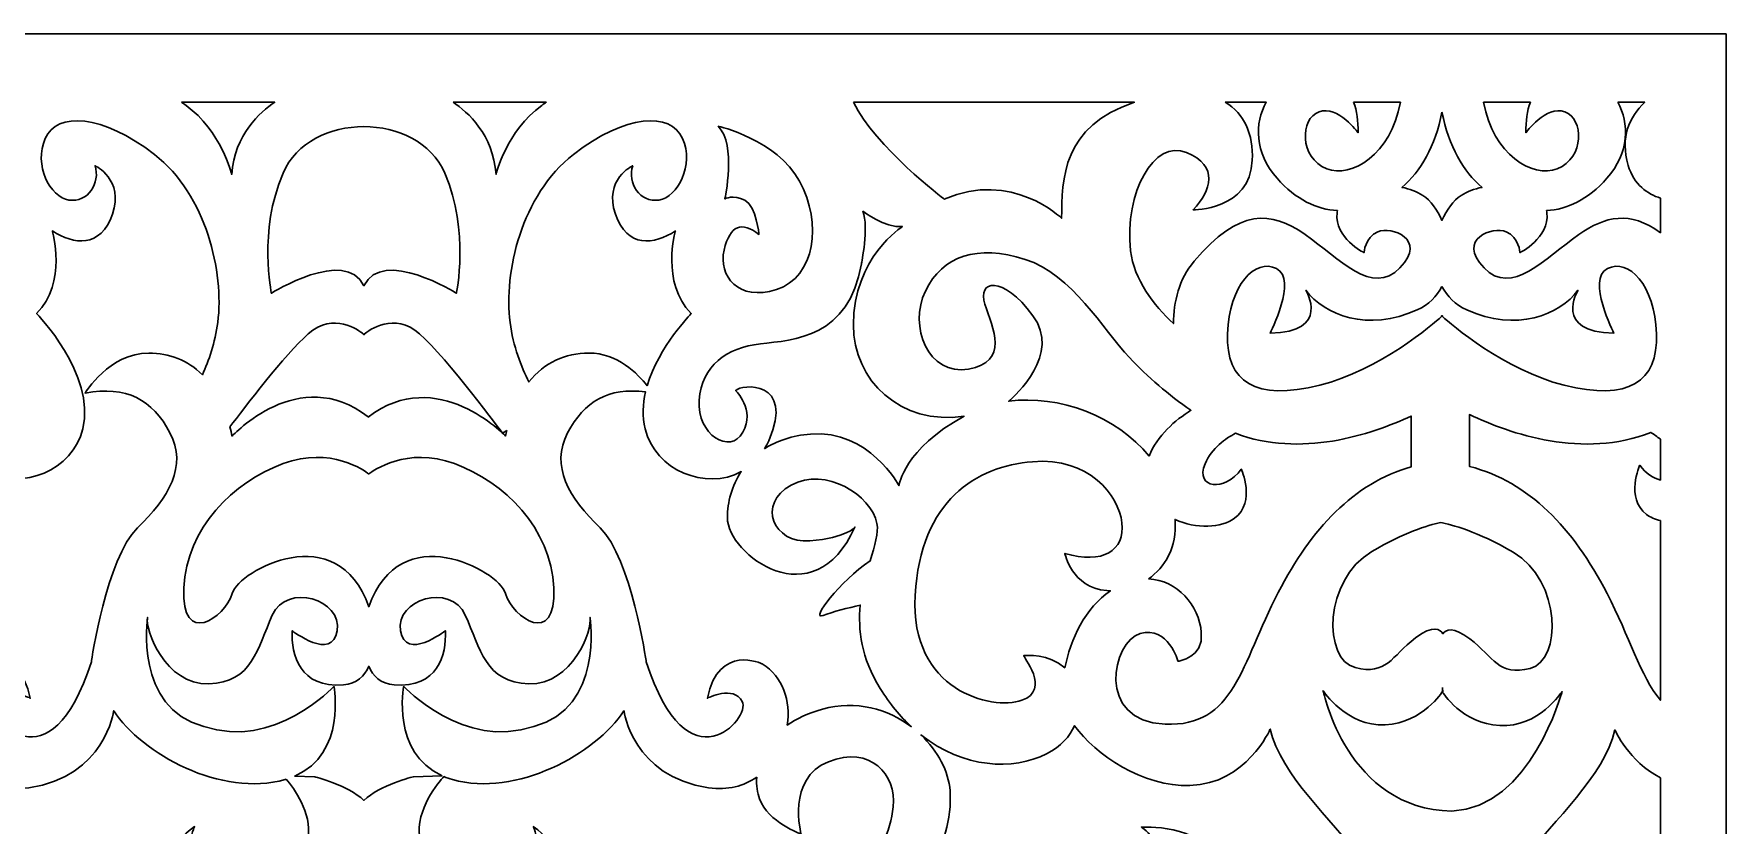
# Model space of a CAD drawing. Header units: centimetres. Extents: x 22.81 to 27, y -9 to -0.08.
# Drawn here: x 24.479 to 27, y -1.261 to -0.082 of the extents above; entities that cross this region are included whole.
import ezdxf

# ---------------------------------------------------------------- set-up
doc = ezdxf.new("R2010")
doc.units = ezdxf.units.CM
doc.header["$MEASUREMENT"] = 0
doc.layers.add('layer 1', color=7, linetype='Continuous')

msp = doc.modelspace()

# ---------------------------------------------------------------- linework, layer by layer
at = {"layer": 'layer 1', "color": 250, "lineweight": 30}
for points, knots in [([(26.99977, -9.0002), (26.99977, -9.0002), (22.8137, -9.0002), (22.8137, -9.0002), (22.8137, -9.0002), (22.8137, -9.0002), (22.8137, -0.08237), (22.8137, -0.08237), (22.8137, -0.08237), (22.8137, -0.08237), (26.99977, -0.08237), (26.99977, -0.08237), (26.99977, -0.08237), (26.99977, -0.08237), (26.99977, -9.0002), (26.99977, -9.0002)], [0, 0, 0, 0, 0.2, 0.2, 0.2, 0.2, 0.4, 0.4, 0.4, 0.4, 0.6, 0.6, 0.6, 0.6, 1, 1, 1, 1]), ([(24.35744, -1.12688), (24.34221, -1.11117), (24.31968, -1.09732), (24.28742, -1.08821), (24.28742, -1.08821), (24.23709, -1.07398), (24.18952, -1.08811), (24.15451, -1.11471), (24.15451, -1.11471), (24.17126, -1.09927), (24.18707, -1.08032), (24.2013, -1.0575), (24.2013, -1.0575), (24.22977, -1.01185), (24.23467, -0.96987), (24.23096, -0.93328), (24.23096, -0.93328), (24.24818, -0.93721), (24.27308, -0.94331), (24.28652, -0.94859), (24.28652, -0.94859), (24.30669, -0.95655), (24.26078, -0.89771), (24.21632, -0.86731), (24.21632, -0.86731), (24.20938, -0.84421), (24.20338, -0.82534), (24.20615, -0.81163), (24.20615, -0.81163), (24.21469, -0.76957), (24.28286, -0.72644), (24.334, -0.75448), (24.334, -0.75448), (24.38511, -0.78252), (24.36078, -0.84182), (24.30599, -0.83751), (24.30599, -0.83751), (24.2512, -0.83319), (24.23905, -0.81702), (24.23905, -0.81702), (24.23905, -0.81702), (24.2999, -0.95398), (24.42895, -0.85801), (24.42895, -0.803), (24.42895, -0.803), (24.42895, -0.77991), (24.42237, -0.75548), (24.40832, -0.73443), (24.40832, -0.73443), (24.46115, -0.76313), (24.5364, -0.73257), (24.55156, -0.67066), (24.55156, -0.67066), (24.5715, -0.58911), (24.48279, -0.49896), (24.48279, -0.49896), (24.48279, -0.49896), (24.52874, -0.45303), (24.50635, -0.37579), (24.50635, -0.37579), (24.50635, -0.37579), (24.53816, -0.39667), (24.5782, -0.40189), (24.59588, -0.35076), (24.59588, -0.35076), (24.61356, -0.29961), (24.56997, -0.27874), (24.56997, -0.27874), (24.56997, -0.27874), (24.5782, -0.30483), (24.55937, -0.33406), (24.53109, -0.32989), (24.53109, -0.32989), (24.50281, -0.32572), (24.47808, -0.2777), (24.49575, -0.23803), (24.49575, -0.23803), (24.51342, -0.1984), (24.58058, -0.20152), (24.65833, -0.26204), (24.65833, -0.26204), (24.73609, -0.32257), (24.76235, -0.43815), (24.75271, -0.51206), (24.75271, -0.51206), (24.74877, -0.5424), (24.73943, -0.56915), (24.72976, -0.59015), (24.72976, -0.59015), (24.70791, -0.56829), (24.68045, -0.55773), (24.64999, -0.55773), (24.64999, -0.55773), (24.59109, -0.55773), (24.55516, -0.61737), (24.55516, -0.61737), (24.55516, -0.61737), (24.6165, -0.60584), (24.65553, -0.62726), (24.68156, -0.67665), (24.68156, -0.67665), (24.70758, -0.72604), (24.6797, -0.77381), (24.63323, -0.81827), (24.63323, -0.81827), (24.58676, -0.86273), (24.56446, -1.0175), (24.56446, -1.0175), (24.56446, -1.0175), (24.50311, -1.21016), (24.40832, -1.10147), (24.42133, -1.07677), (24.42133, -1.07677), (24.43435, -1.05209), (24.47336, -1.07183), (24.47336, -1.07183), (24.47336, -1.07183), (24.45665, -0.98952), (24.39158, -1.02079), (24.39158, -1.02079), (24.39158, -1.02079), (24.35632, -1.04213), (24.34655, -1.08674), (24.35744, -1.12688)], [0, 0, 0, 0, 0.03125, 0.03125, 0.03125, 0.03125, 0.0625, 0.0625, 0.0625, 0.0625, 0.09375, 0.09375, 0.09375, 0.09375, 0.125, 0.125, 0.125, 0.125, 0.15625, 0.15625, 0.15625, 0.15625, 0.1875, 0.1875, 0.1875, 0.1875, 0.21875, 0.21875, 0.21875, 0.21875, 0.25, 0.25, 0.25, 0.25, 0.28125, 0.28125, 0.28125, 0.28125, 0.3125, 0.3125, 0.3125, 0.3125, 0.34375, 0.34375, 0.34375, 0.34375, 0.375, 0.375, 0.375, 0.375, 0.40625, 0.40625, 0.40625, 0.40625, 0.4375, 0.4375, 0.4375, 0.4375, 0.46875, 0.46875, 0.46875, 0.46875, 0.5, 0.5, 0.5, 0.5, 0.53125, 0.53125, 0.53125, 0.53125, 0.5625, 0.5625, 0.5625, 0.5625, 0.59375, 0.59375, 0.59375, 0.59375, 0.625, 0.625, 0.625, 0.625, 0.65625, 0.65625, 0.65625, 0.65625, 0.6875, 0.6875, 0.6875, 0.6875, 0.71875, 0.71875, 0.71875, 0.71875, 0.75, 0.75, 0.75, 0.75, 0.78125, 0.78125, 0.78125, 0.78125, 0.8125, 0.8125, 0.8125, 0.8125, 0.84375, 0.84375, 0.84375, 0.84375, 0.875, 0.875, 0.875, 0.875, 0.90625, 0.90625, 0.90625, 0.90625, 0.9375, 0.9375, 0.9375, 0.9375, 1, 1, 1, 1]), ([(24.69884, -0.18429), (24.69884, -0.18429), (24.83759, -0.18429), (24.83759, -0.18429), (24.83759, -0.18429), (24.81547, -0.19889), (24.77806, -0.2321), (24.77359, -0.29171), (24.77359, -0.29171), (24.77359, -0.29171), (24.75775, -0.22657), (24.70545, -0.18899), (24.70545, -0.18899), (24.70326, -0.18742), (24.70106, -0.18586), (24.69884, -0.18429)], [0, 0, 0, 0, 0.2, 0.2, 0.2, 0.2, 0.4, 0.4, 0.4, 0.4, 0.6, 0.6, 0.6, 0.6, 1, 1, 1, 1]), ([(24.84996, -0.28988), (24.81266, -0.37686), (24.8327, -0.46869), (24.8327, -0.46869), (24.8327, -0.46869), (24.8327, -0.46869), (24.94229, -0.39993), (24.97044, -0.45752), (24.97044, -0.45752), (24.99859, -0.39993), (25.10818, -0.46869), (25.10818, -0.46869), (25.10818, -0.46869), (25.10818, -0.46869), (25.12821, -0.37686), (25.09091, -0.28988), (25.09091, -0.28988), (25.05118, -0.19727), (24.88954, -0.19764), (24.84996, -0.28988)], [0, 0, 0, 0, 0.1666667, 0.1666667, 0.1666667, 0.1666667, 0.3333333, 0.3333333, 0.3333333, 0.3333333, 0.5, 0.5, 0.5, 0.5, 0.6666667, 0.6666667, 0.6666667, 0.6666667, 1, 1, 1, 1]), ([(25.10328, -0.18429), (25.10328, -0.18429), (25.24203, -0.18429), (25.24203, -0.18429), (25.24203, -0.18429), (25.23981, -0.18586), (25.23761, -0.18742), (25.23542, -0.18899), (25.23542, -0.18899), (25.1831, -0.22657), (25.16729, -0.29171), (25.16729, -0.29171), (25.16729, -0.29171), (25.1628, -0.2321), (25.12541, -0.19889), (25.10328, -0.18429)], [0, 0, 0, 0, 0.2, 0.2, 0.2, 0.2, 0.4, 0.4, 0.4, 0.4, 0.6, 0.6, 0.6, 0.6, 1, 1, 1, 1]), ([(25.39253, -0.60641), (25.37895, -0.5892), (25.3483, -0.55773), (25.30552, -0.55773), (25.30552, -0.55773), (25.27045, -0.55773), (25.2394, -0.57173), (25.21628, -0.6008), (25.21628, -0.6008), (25.20496, -0.57855), (25.1928, -0.5478), (25.18815, -0.51206), (25.18815, -0.51206), (25.17852, -0.43815), (25.20479, -0.32257), (25.28256, -0.26204), (25.28256, -0.26204), (25.36031, -0.20152), (25.42746, -0.1984), (25.44514, -0.23803), (25.44514, -0.23803), (25.4628, -0.2777), (25.43807, -0.32572), (25.40979, -0.32989), (25.40979, -0.32989), (25.38151, -0.33406), (25.36266, -0.30483), (25.37091, -0.27874), (25.37091, -0.27874), (25.37091, -0.27874), (25.32732, -0.29961), (25.345, -0.35076), (25.345, -0.35076), (25.36266, -0.40189), (25.40272, -0.39667), (25.43452, -0.37579), (25.43452, -0.37579), (25.43452, -0.37579), (25.41215, -0.45303), (25.4581, -0.49896), (25.4581, -0.49896), (25.4581, -0.49896), (25.40985, -0.54799), (25.39253, -0.60641)], [0, 0, 0, 0, 0.0833333, 0.0833333, 0.0833333, 0.0833333, 0.1666667, 0.1666667, 0.1666667, 0.1666667, 0.25, 0.25, 0.25, 0.25, 0.3333333, 0.3333333, 0.3333333, 0.3333333, 0.4166667, 0.4166667, 0.4166667, 0.4166667, 0.5, 0.5, 0.5, 0.5, 0.5833333, 0.5833333, 0.5833333, 0.5833333, 0.6666667, 0.6666667, 0.6666667, 0.6666667, 0.75, 0.75, 0.75, 0.75, 0.8333333, 0.8333333, 0.8333333, 0.8333333, 1, 1, 1, 1]), ([(25.69989, -0.18429), (25.69989, -0.18429), (26.11826, -0.18429), (26.11826, -0.18429), (26.11826, -0.18429), (26.011, -0.21981), (26.00986, -0.29889), (26.00986, -0.35711), (26.00986, -0.35711), (26.00986, -0.35711), (25.93603, -0.2846), (25.83492, -0.32867), (25.83492, -0.32867), (25.83492, -0.32867), (25.73188, -0.25034), (25.69989, -0.18429)], [0, 0, 0, 0, 0.2, 0.2, 0.2, 0.2, 0.4, 0.4, 0.4, 0.4, 0.6, 0.6, 0.6, 0.6, 1, 1, 1, 1]), ([(26.25361, -0.18429), (26.25361, -0.18429), (26.31458, -0.18429), (26.31458, -0.18429), (26.31458, -0.18429), (26.2972, -0.21525), (26.29713, -0.25927), (26.33069, -0.29733), (26.33069, -0.29733), (26.35902, -0.32945), (26.39017, -0.34384), (26.42065, -0.34572), (26.42065, -0.34572), (26.42041, -0.3468), (26.42022, -0.34787), (26.42011, -0.34898), (26.42011, -0.34898), (26.41646, -0.38674), (26.46029, -0.40828), (26.46029, -0.40828), (26.46029, -0.40828), (26.46029, -0.40828), (26.4615, -0.38565), (26.48098, -0.37703), (26.48098, -0.37703), (26.50046, -0.36839), (26.55525, -0.38781), (26.51386, -0.43095), (26.51386, -0.43095), (26.47246, -0.47408), (26.42392, -0.41681), (26.37256, -0.38127), (26.37256, -0.38127), (26.32121, -0.34574), (26.27467, -0.34146), (26.20726, -0.42108), (26.20726, -0.42108), (26.1846, -0.44786), (26.1768, -0.48135), (26.17639, -0.51402), (26.17639, -0.51402), (26.14734, -0.48652), (26.11735, -0.44843), (26.11257, -0.40545), (26.11257, -0.40545), (26.10294, -0.31873), (26.14787, -0.23912), (26.19602, -0.25901), (26.19602, -0.25901), (26.24417, -0.27892), (26.23293, -0.31588), (26.20565, -0.34433), (26.20565, -0.34433), (26.20565, -0.34433), (26.2907, -0.34574), (26.29392, -0.2704), (26.29392, -0.2704), (26.29555, -0.23219), (26.2822, -0.20116), (26.25361, -0.18429)], [0, 0, 0, 0, 0.0625, 0.0625, 0.0625, 0.0625, 0.125, 0.125, 0.125, 0.125, 0.1875, 0.1875, 0.1875, 0.1875, 0.25, 0.25, 0.25, 0.25, 0.3125, 0.3125, 0.3125, 0.3125, 0.375, 0.375, 0.375, 0.375, 0.4375, 0.4375, 0.4375, 0.4375, 0.5, 0.5, 0.5, 0.5, 0.5625, 0.5625, 0.5625, 0.5625, 0.625, 0.625, 0.625, 0.625, 0.6875, 0.6875, 0.6875, 0.6875, 0.75, 0.75, 0.75, 0.75, 0.8125, 0.8125, 0.8125, 0.8125, 0.875, 0.875, 0.875, 0.875, 1, 1, 1, 1]), ([(26.4448, -0.18429), (26.4448, -0.18429), (26.5145, -0.18429), (26.5145, -0.18429), (26.5145, -0.18429), (26.50043, -0.26254), (26.44156, -0.29771), (26.40472, -0.2832), (26.40472, -0.2832), (26.36372, -0.26705), (26.36486, -0.20855), (26.39333, -0.19845), (26.39333, -0.19845), (26.42181, -0.18837), (26.45141, -0.22974), (26.45141, -0.22974), (26.45141, -0.22974), (26.45176, -0.21229), (26.44961, -0.19696), (26.4448, -0.18429)], [0, 0, 0, 0, 0.1666667, 0.1666667, 0.1666667, 0.1666667, 0.3333333, 0.3333333, 0.3333333, 0.3333333, 0.5, 0.5, 0.5, 0.5, 0.6666667, 0.6666667, 0.6666667, 0.6666667, 1, 1, 1, 1]), ([(26.57645, -0.19899), (26.56644, -0.25001), (26.54452, -0.28742), (26.5168, -0.31104), (26.5168, -0.31104), (26.5282, -0.31323), (26.53893, -0.31717), (26.54794, -0.3231), (26.54794, -0.3231), (26.55944, -0.33067), (26.56942, -0.34412), (26.57645, -0.36037), (26.57645, -0.36037), (26.58347, -0.34412), (26.59345, -0.33067), (26.60494, -0.3231), (26.60494, -0.3231), (26.61395, -0.31717), (26.62469, -0.31323), (26.63608, -0.31104), (26.63608, -0.31104), (26.60838, -0.28742), (26.58647, -0.25001), (26.57645, -0.19899)], [0, 0, 0, 0, 0.1428571, 0.1428571, 0.1428571, 0.1428571, 0.2857143, 0.2857143, 0.2857143, 0.2857143, 0.4285714, 0.4285714, 0.4285714, 0.4285714, 0.5714286, 0.5714286, 0.5714286, 0.5714286, 0.7142857, 0.7142857, 0.7142857, 0.7142857, 1, 1, 1, 1]), ([(26.83829, -0.18429), (26.83829, -0.18429), (26.87859, -0.18429), (26.87859, -0.18429), (26.87859, -0.18429), (26.85564, -0.20681), (26.84157, -0.23623), (26.85381, -0.27823), (26.85381, -0.27823), (26.86227, -0.30729), (26.88302, -0.32084), (26.90185, -0.32711), (26.90185, -0.32711), (26.90185, -0.32711), (26.90185, -0.37864), (26.90185, -0.37864), (26.90185, -0.37864), (26.85641, -0.34515), (26.81979, -0.35397), (26.78033, -0.38127), (26.78033, -0.38127), (26.72897, -0.41681), (26.68042, -0.47408), (26.63904, -0.43095), (26.63904, -0.43095), (26.59764, -0.38781), (26.65243, -0.36839), (26.67191, -0.37703), (26.67191, -0.37703), (26.69137, -0.38565), (26.6926, -0.40828), (26.6926, -0.40828), (26.6926, -0.40828), (26.6926, -0.40828), (26.73642, -0.38674), (26.73277, -0.34898), (26.73277, -0.34898), (26.73266, -0.34787), (26.73249, -0.3468), (26.73225, -0.34572), (26.73225, -0.34572), (26.7627, -0.34384), (26.79386, -0.32945), (26.82219, -0.29733), (26.82219, -0.29733), (26.85576, -0.25927), (26.85567, -0.21525), (26.83829, -0.18429)], [0, 0, 0, 0, 0.0769231, 0.0769231, 0.0769231, 0.0769231, 0.1538462, 0.1538462, 0.1538462, 0.1538462, 0.2307692, 0.2307692, 0.2307692, 0.2307692, 0.3076923, 0.3076923, 0.3076923, 0.3076923, 0.3846154, 0.3846154, 0.3846154, 0.3846154, 0.4615385, 0.4615385, 0.4615385, 0.4615385, 0.5384615, 0.5384615, 0.5384615, 0.5384615, 0.6153846, 0.6153846, 0.6153846, 0.6153846, 0.6923077, 0.6923077, 0.6923077, 0.6923077, 0.7692308, 0.7692308, 0.7692308, 0.7692308, 0.8461538, 0.8461538, 0.8461538, 0.8461538, 1, 1, 1, 1]), ([(26.63838, -0.18429), (26.63838, -0.18429), (26.70808, -0.18429), (26.70808, -0.18429), (26.70808, -0.18429), (26.70327, -0.19696), (26.70112, -0.21229), (26.70148, -0.22974), (26.70148, -0.22974), (26.70148, -0.22974), (26.73108, -0.18837), (26.75955, -0.19845), (26.75955, -0.19845), (26.78802, -0.20855), (26.78917, -0.26705), (26.74816, -0.2832), (26.74816, -0.2832), (26.71133, -0.29771), (26.65245, -0.26254), (26.63838, -0.18429)], [0, 0, 0, 0, 0.1666667, 0.1666667, 0.1666667, 0.1666667, 0.3333333, 0.3333333, 0.3333333, 0.3333333, 0.5, 0.5, 0.5, 0.5, 0.6666667, 0.6666667, 0.6666667, 0.6666667, 1, 1, 1, 1]), ([(25.50817, -0.32835), (25.50817, -0.32835), (25.5258, -0.2473), (25.49824, -0.21996), (25.49824, -0.21996), (25.49824, -0.21996), (25.58532, -0.2395), (25.61948, -0.30199), (25.61948, -0.30199), (25.65367, -0.36448), (25.64263, -0.44454), (25.58532, -0.46311), (25.58532, -0.46311), (25.52801, -0.48164), (25.49824, -0.44259), (25.50706, -0.40451), (25.50706, -0.40451), (25.51589, -0.36642), (25.53352, -0.36156), (25.55889, -0.38108), (25.55889, -0.38108), (25.55889, -0.38108), (25.55556, -0.34007), (25.53794, -0.3303), (25.53794, -0.3303), (25.5203, -0.32055), (25.50817, -0.32835), (25.50817, -0.32835)], [0, 0, 0, 0, 0.125, 0.125, 0.125, 0.125, 0.25, 0.25, 0.25, 0.25, 0.375, 0.375, 0.375, 0.375, 0.5, 0.5, 0.5, 0.5, 0.625, 0.625, 0.625, 0.625, 0.75, 0.75, 0.75, 0.75, 1, 1, 1, 1]), ([(25.5673, -0.70031), (25.56953, -0.69656), (25.57158, -0.69256), (25.57342, -0.68832), (25.57342, -0.68832), (25.61331, -0.59727), (25.53201, -0.60407), (25.52433, -0.61357), (25.52433, -0.61357), (25.52433, -0.61357), (25.55359, -0.64208), (25.53501, -0.67582), (25.53501, -0.67582), (25.51642, -0.70958), (25.46623, -0.67994), (25.46995, -0.62807), (25.46995, -0.62807), (25.47366, -0.57621), (25.51084, -0.54986), (25.56103, -0.5441), (25.56103, -0.5441), (25.61122, -0.53834), (25.69309, -0.53475), (25.71149, -0.42467), (25.71149, -0.42467), (25.71149, -0.42467), (25.72316, -0.37059), (25.71376, -0.34659), (25.71376, -0.34659), (25.71376, -0.34659), (25.74673, -0.37163), (25.77266, -0.36954), (25.77266, -0.36954), (25.77266, -0.36954), (25.6996, -0.4151), (25.6996, -0.51601), (25.6996, -0.51601), (25.6996, -0.59865), (25.76998, -0.66574), (25.86442, -0.65202), (25.86442, -0.65202), (25.77488, -0.70037), (25.76752, -0.75517), (25.76752, -0.75517), (25.76752, -0.75517), (25.76752, -0.75517), (25.72258, -0.6713), (25.63593, -0.67842), (25.63593, -0.67842), (25.6081, -0.68068), (25.58536, -0.68868), (25.5673, -0.70031)], [0, 0, 0, 0, 0.0714286, 0.0714286, 0.0714286, 0.0714286, 0.1428571, 0.1428571, 0.1428571, 0.1428571, 0.2142857, 0.2142857, 0.2142857, 0.2142857, 0.2857143, 0.2857143, 0.2857143, 0.2857143, 0.3571429, 0.3571429, 0.3571429, 0.3571429, 0.4285714, 0.4285714, 0.4285714, 0.4285714, 0.5, 0.5, 0.5, 0.5, 0.5714286, 0.5714286, 0.5714286, 0.5714286, 0.6428571, 0.6428571, 0.6428571, 0.6428571, 0.7142857, 0.7142857, 0.7142857, 0.7142857, 0.7857143, 0.7857143, 0.7857143, 0.7857143, 0.8571429, 0.8571429, 0.8571429, 0.8571429, 1, 1, 1, 1]), ([(26.14021, -0.7112), (26.09224, -0.65245), (26.00644, -0.61942), (25.93104, -0.62953), (25.93104, -0.62953), (25.94067, -0.62131), (26.0093, -0.55952), (25.96706, -0.50213), (25.96706, -0.50213), (25.9217, -0.44053), (25.88339, -0.44946), (25.89549, -0.48519), (25.89549, -0.48519), (25.9076, -0.52089), (25.93178, -0.57089), (25.87129, -0.5816), (25.87129, -0.5816), (25.81082, -0.59232), (25.7816, -0.51822), (25.80681, -0.46553), (25.80681, -0.46553), (25.83199, -0.41285), (25.88468, -0.39549), (25.9553, -0.41823), (25.9553, -0.41823), (26.0259, -0.44098), (26.07085, -0.52202), (26.11096, -0.56466), (26.11096, -0.56466), (26.13755, -0.59293), (26.16977, -0.62055), (26.20249, -0.64301), (26.20249, -0.64301), (26.17951, -0.65746), (26.15161, -0.68095), (26.14021, -0.7112)], [0, 0, 0, 0, 0.1, 0.1, 0.1, 0.1, 0.2, 0.2, 0.2, 0.2, 0.3, 0.3, 0.3, 0.3, 0.4, 0.4, 0.4, 0.4, 0.5, 0.5, 0.5, 0.5, 0.6, 0.6, 0.6, 0.6, 0.7, 0.7, 0.7, 0.7, 0.8, 0.8, 0.8, 0.8, 1, 1, 1, 1]), ([(26.57645, -0.45887), (26.56881, -0.47328), (26.55682, -0.48554), (26.53942, -0.49349), (26.53942, -0.49349), (26.46638, -0.52693), (26.40063, -0.50105), (26.37385, -0.46437), (26.37385, -0.46437), (26.37385, -0.46437), (26.4116, -0.52693), (26.32029, -0.528), (26.32029, -0.528), (26.32029, -0.528), (26.36168, -0.44821), (26.33002, -0.43204), (26.33002, -0.43204), (26.29838, -0.41585), (26.25942, -0.45683), (26.25698, -0.52908), (26.25698, -0.52908), (26.25454, -0.60134), (26.29838, -0.62937), (26.39455, -0.60564), (26.39455, -0.60564), (26.4833, -0.58375), (26.56376, -0.5141), (26.57565, -0.50348), (26.57565, -0.50348), (26.57565, -0.50348), (26.57574, -0.50213), (26.57574, -0.50213), (26.57574, -0.50213), (26.57574, -0.50213), (26.57598, -0.50236), (26.57645, -0.50278), (26.57645, -0.50278), (26.57692, -0.50236), (26.57717, -0.50213), (26.57717, -0.50213), (26.57717, -0.50213), (26.57717, -0.50213), (26.57723, -0.50348), (26.57723, -0.50348), (26.57723, -0.50348), (26.58908, -0.51407), (26.66955, -0.58374), (26.75834, -0.60564), (26.75834, -0.60564), (26.85451, -0.62937), (26.89834, -0.60134), (26.89591, -0.52908), (26.89591, -0.52908), (26.89347, -0.45683), (26.85451, -0.41585), (26.82285, -0.43204), (26.82285, -0.43204), (26.79121, -0.44821), (26.8326, -0.528), (26.8326, -0.528), (26.8326, -0.528), (26.74129, -0.52693), (26.77904, -0.46437), (26.77904, -0.46437), (26.77904, -0.46437), (26.75225, -0.50105), (26.68651, -0.52693), (26.61346, -0.49349), (26.61346, -0.49349), (26.59608, -0.48554), (26.58407, -0.47328), (26.57645, -0.45887)], [0, 0, 0, 0, 0.0526316, 0.0526316, 0.0526316, 0.0526316, 0.1052632, 0.1052632, 0.1052632, 0.1052632, 0.1578947, 0.1578947, 0.1578947, 0.1578947, 0.2105263, 0.2105263, 0.2105263, 0.2105263, 0.2631579, 0.2631579, 0.2631579, 0.2631579, 0.3157895, 0.3157895, 0.3157895, 0.3157895, 0.3684211, 0.3684211, 0.3684211, 0.3684211, 0.4210526, 0.4210526, 0.4210526, 0.4210526, 0.4736842, 0.4736842, 0.4736842, 0.4736842, 0.5263158, 0.5263158, 0.5263158, 0.5263158, 0.5789474, 0.5789474, 0.5789474, 0.5789474, 0.6315789, 0.6315789, 0.6315789, 0.6315789, 0.6842105, 0.6842105, 0.6842105, 0.6842105, 0.7368421, 0.7368421, 0.7368421, 0.7368421, 0.7894737, 0.7894737, 0.7894737, 0.7894737, 0.8421053, 0.8421053, 0.8421053, 0.8421053, 0.8947368, 0.8947368, 0.8947368, 0.8947368, 1, 1, 1, 1]), ([(25.18322, -0.67313), (25.18254, -0.67586), (25.18193, -0.67862), (25.18134, -0.68144), (25.18134, -0.68144), (25.18134, -0.68144), (25.07979, -0.57419), (24.97664, -0.65317), (24.97664, -0.65317), (24.97664, -0.65317), (24.97663, -0.65255), (24.97663, -0.65255), (24.97663, -0.65255), (24.87336, -0.57312), (24.77417, -0.68144), (24.77417, -0.68144), (24.77417, -0.68144), (24.77318, -0.6767), (24.77209, -0.67213), (24.77092, -0.66768), (24.77092, -0.66768), (24.79154, -0.64022), (24.85314, -0.5596), (24.88753, -0.52912), (24.88753, -0.52912), (24.92525, -0.49571), (24.96299, -0.52389), (24.96987, -0.52959), (24.96987, -0.52959), (24.96987, -0.52959), (24.96989, -0.53055), (24.96989, -0.53055), (24.96989, -0.53055), (24.96989, -0.53055), (24.97009, -0.53037), (24.97044, -0.53006), (24.97044, -0.53006), (24.97079, -0.53037), (24.97099, -0.53055), (24.97099, -0.53055), (24.97099, -0.53055), (24.97099, -0.53055), (24.971, -0.52959), (24.971, -0.52959), (24.971, -0.52959), (24.97788, -0.52389), (25.01561, -0.4957), (25.05335, -0.52912), (25.05335, -0.52912), (25.09507, -0.5661), (25.17692, -0.67698), (25.17692, -0.67698), (25.17692, -0.67698), (25.17692, -0.67698), (25.18322, -0.67313), (25.18322, -0.67313)], [0, 0, 0, 0, 0.0666667, 0.0666667, 0.0666667, 0.0666667, 0.1333333, 0.1333333, 0.1333333, 0.1333333, 0.2, 0.2, 0.2, 0.2, 0.2666667, 0.2666667, 0.2666667, 0.2666667, 0.3333333, 0.3333333, 0.3333333, 0.3333333, 0.4, 0.4, 0.4, 0.4, 0.4666667, 0.4666667, 0.4666667, 0.4666667, 0.5333333, 0.5333333, 0.5333333, 0.5333333, 0.6, 0.6, 0.6, 0.6, 0.6666667, 0.6666667, 0.6666667, 0.6666667, 0.7333333, 0.7333333, 0.7333333, 0.7333333, 0.8, 0.8, 0.8, 0.8, 0.8666667, 0.8666667, 0.8666667, 0.8666667, 1, 1, 1, 1]), ([(25.78635, -1.1147), (25.75133, -1.08811), (25.70377, -1.07398), (25.65345, -1.08821), (25.65345, -1.08821), (25.63193, -1.09429), (25.61474, -1.10248), (25.60116, -1.11192), (25.60116, -1.11192), (25.60618, -1.07612), (25.59485, -1.03951), (25.56392, -1.02079), (25.56392, -1.02079), (25.56392, -1.02079), (25.49887, -0.98952), (25.48214, -1.07183), (25.48214, -1.07183), (25.48214, -1.07183), (25.52116, -1.05209), (25.53418, -1.07677), (25.53418, -1.07677), (25.54719, -1.10147), (25.45239, -1.21016), (25.39105, -1.0175), (25.39105, -1.0175), (25.39105, -1.0175), (25.36875, -0.86273), (25.32228, -0.81827), (25.32228, -0.81827), (25.2758, -0.77381), (25.24793, -0.72604), (25.27395, -0.67665), (25.27395, -0.67665), (25.29847, -0.63007), (25.33459, -0.6084), (25.39005, -0.61573), (25.39005, -0.61573), (25.38584, -0.63373), (25.38486, -0.65242), (25.38933, -0.67066), (25.38933, -0.67066), (25.40447, -0.73257), (25.47973, -0.76313), (25.53255, -0.73443), (25.53255, -0.73443), (25.51852, -0.75548), (25.51193, -0.77991), (25.51193, -0.803), (25.51193, -0.803), (25.51193, -0.85801), (25.64098, -0.95398), (25.70185, -0.81702), (25.70185, -0.81702), (25.70185, -0.81702), (25.68967, -0.83319), (25.6349, -0.83751), (25.6349, -0.83751), (25.5801, -0.84182), (25.55575, -0.78252), (25.60689, -0.75448), (25.60689, -0.75448), (25.65803, -0.72644), (25.7262, -0.76957), (25.73471, -0.81163), (25.73471, -0.81163), (25.73749, -0.82534), (25.73149, -0.84421), (25.72456, -0.86731), (25.72456, -0.86731), (25.68011, -0.89771), (25.63419, -0.95655), (25.65436, -0.94859), (25.65436, -0.94859), (25.66779, -0.94331), (25.69269, -0.93721), (25.70992, -0.93328), (25.70992, -0.93328), (25.70622, -0.96987), (25.71111, -1.01185), (25.73958, -1.0575), (25.73958, -1.0575), (25.75381, -1.08031), (25.76961, -1.09926), (25.78635, -1.1147)], [0, 0, 0, 0, 0.0454545, 0.0454545, 0.0454545, 0.0454545, 0.0909091, 0.0909091, 0.0909091, 0.0909091, 0.1363636, 0.1363636, 0.1363636, 0.1363636, 0.1818182, 0.1818182, 0.1818182, 0.1818182, 0.2272727, 0.2272727, 0.2272727, 0.2272727, 0.2727273, 0.2727273, 0.2727273, 0.2727273, 0.3181818, 0.3181818, 0.3181818, 0.3181818, 0.3636364, 0.3636364, 0.3636364, 0.3636364, 0.4090909, 0.4090909, 0.4090909, 0.4090909, 0.4545455, 0.4545455, 0.4545455, 0.4545455, 0.5, 0.5, 0.5, 0.5, 0.5454545, 0.5454545, 0.5454545, 0.5454545, 0.5909091, 0.5909091, 0.5909091, 0.5909091, 0.6363636, 0.6363636, 0.6363636, 0.6363636, 0.6818182, 0.6818182, 0.6818182, 0.6818182, 0.7272727, 0.7272727, 0.7272727, 0.7272727, 0.7727273, 0.7727273, 0.7727273, 0.7727273, 0.8181818, 0.8181818, 0.8181818, 0.8181818, 0.8636364, 0.8636364, 0.8636364, 0.8636364, 0.9090909, 0.9090909, 0.9090909, 0.9090909, 1, 1, 1, 1]), ([(26.13905, -0.89424), (26.1636, -0.8773), (26.18187, -0.848), (26.1788, -0.80567), (26.1788, -0.80567), (26.20952, -0.82011), (26.24845, -0.81848), (26.2676, -0.80386), (26.2676, -0.80386), (26.29957, -0.77944), (26.27753, -0.73062), (26.27753, -0.73062), (26.27753, -0.73062), (26.25326, -0.76479), (26.20807, -0.75993), (26.2235, -0.72281), (26.2235, -0.72281), (26.23329, -0.69927), (26.25461, -0.68476), (26.2689, -0.6773), (26.2689, -0.6773), (26.36583, -0.71404), (26.47003, -0.67981), (26.53077, -0.65157), (26.53077, -0.65157), (26.53077, -0.65157), (26.53077, -0.72718), (26.53077, -0.72718), (26.53077, -0.72718), (26.44511, -0.75162), (26.38192, -0.81921), (26.33245, -0.91439), (26.33245, -0.91439), (26.27627, -1.02245), (26.26823, -1.11486), (26.16394, -1.11059), (26.16394, -1.11059), (26.0596, -1.10632), (26.08529, -0.98692), (26.12702, -0.97553), (26.12702, -0.97553), (26.16873, -0.96417), (26.18318, -1.01677), (26.18318, -1.01677), (26.18318, -1.01677), (26.18318, -1.01677), (26.22251, -1.01159), (26.21795, -0.97426), (26.21795, -0.97426), (26.21454, -0.93344), (26.18231, -0.89599), (26.13905, -0.89424)], [0, 0, 0, 0, 0.0714286, 0.0714286, 0.0714286, 0.0714286, 0.1428571, 0.1428571, 0.1428571, 0.1428571, 0.2142857, 0.2142857, 0.2142857, 0.2142857, 0.2857143, 0.2857143, 0.2857143, 0.2857143, 0.3571429, 0.3571429, 0.3571429, 0.3571429, 0.4285714, 0.4285714, 0.4285714, 0.4285714, 0.5, 0.5, 0.5, 0.5, 0.5714286, 0.5714286, 0.5714286, 0.5714286, 0.6428571, 0.6428571, 0.6428571, 0.6428571, 0.7142857, 0.7142857, 0.7142857, 0.7142857, 0.7857143, 0.7857143, 0.7857143, 0.7857143, 0.8571429, 0.8571429, 0.8571429, 0.8571429, 1, 1, 1, 1]), ([(26.90185, -0.68628), (26.90185, -0.68628), (26.90185, -0.74695), (26.90185, -0.74695), (26.90185, -0.74695), (26.89145, -0.74449), (26.87994, -0.73724), (26.87116, -0.72487), (26.87116, -0.72487), (26.87116, -0.72487), (26.84912, -0.77369), (26.88109, -0.79809), (26.88109, -0.79809), (26.88659, -0.8023), (26.89373, -0.80544), (26.90185, -0.80743), (26.90185, -0.80743), (26.90185, -0.80743), (26.90185, -1.0749), (26.90185, -1.0749), (26.90185, -1.0749), (26.87208, -1.03876), (26.8557, -0.98), (26.82227, -0.91571), (26.82227, -0.91571), (26.77153, -0.81811), (26.70639, -0.74952), (26.61738, -0.72668), (26.61738, -0.72668), (26.61738, -0.72668), (26.61738, -0.64933), (26.61738, -0.64933), (26.61738, -0.64933), (26.67803, -0.67829), (26.78704, -0.71591), (26.88752, -0.67596), (26.88752, -0.67596), (26.89213, -0.67878), (26.89704, -0.68221), (26.90185, -0.68628)], [0, 0, 0, 0, 0.0909091, 0.0909091, 0.0909091, 0.0909091, 0.1818182, 0.1818182, 0.1818182, 0.1818182, 0.2727273, 0.2727273, 0.2727273, 0.2727273, 0.3636364, 0.3636364, 0.3636364, 0.3636364, 0.4545455, 0.4545455, 0.4545455, 0.4545455, 0.5454545, 0.5454545, 0.5454545, 0.5454545, 0.6363636, 0.6363636, 0.6363636, 0.6363636, 0.7272727, 0.7272727, 0.7272727, 0.7272727, 0.8181818, 0.8181818, 0.8181818, 0.8181818, 1, 1, 1, 1]), ([(24.97751, -0.73765), (24.97751, -0.73765), (24.97799, -0.73765), (24.97799, -0.73765), (24.97799, -0.73765), (24.98328, -0.73357), (25.03452, -0.69618), (25.10525, -0.72237), (25.10525, -0.72237), (25.17998, -0.75004), (25.24928, -0.81866), (25.25335, -0.90773), (25.25335, -0.90773), (25.25742, -0.99681), (25.1922, -0.95227), (25.18134, -0.91615), (25.18134, -0.91615), (25.17058, -0.88047), (25.02441, -0.80245), (24.97775, -0.93557), (24.97775, -0.93557), (24.9311, -0.80245), (24.78491, -0.88047), (24.77417, -0.91615), (24.77417, -0.91615), (24.7633, -0.95227), (24.69809, -0.99681), (24.70215, -0.90773), (24.70215, -0.90773), (24.70624, -0.81866), (24.77553, -0.75004), (24.85025, -0.72237), (24.85025, -0.72237), (24.92092, -0.69619), (24.97212, -0.73348), (24.97751, -0.73765)], [0, 0, 0, 0, 0.1, 0.1, 0.1, 0.1, 0.2, 0.2, 0.2, 0.2, 0.3, 0.3, 0.3, 0.3, 0.4, 0.4, 0.4, 0.4, 0.5, 0.5, 0.5, 0.5, 0.6, 0.6, 0.6, 0.6, 0.7, 0.7, 0.7, 0.7, 0.8, 0.8, 0.8, 0.8, 1, 1, 1, 1]), ([(26.01476, -1.02679), (26.01473, -1.02678), (26.01469, -1.02674), (26.01468, -1.0267), (26.01468, -1.0267), (25.9906, -1.00539), (25.9569, -1.00824), (25.95369, -1.00824), (25.95369, -1.00824), (25.95048, -1.00824), (25.99541, -1.05942), (25.95048, -1.07505), (25.95048, -1.07505), (25.90555, -1.09068), (25.78358, -1.06084), (25.79159, -0.91867), (25.79159, -0.91867), (25.79962, -0.7765), (25.88307, -0.72674), (25.96653, -0.71964), (25.96653, -0.71964), (26.04998, -0.71251), (26.09492, -0.7694), (26.09972, -0.81062), (26.09972, -0.81062), (26.10453, -0.85184), (26.07085, -0.87317), (26.01468, -0.85612), (26.01468, -0.85612), (26.01468, -0.85612), (26.0243, -0.90729), (26.07726, -0.91156), (26.07726, -0.91156), (26.07897, -0.9117), (26.08071, -0.91177), (26.08248, -0.91179), (26.08248, -0.91179), (26.04525, -0.937), (26.02255, -0.98454), (26.01476, -1.02679)], [0, 0, 0, 0, 0.0909091, 0.0909091, 0.0909091, 0.0909091, 0.1818182, 0.1818182, 0.1818182, 0.1818182, 0.2727273, 0.2727273, 0.2727273, 0.2727273, 0.3636364, 0.3636364, 0.3636364, 0.3636364, 0.4545455, 0.4545455, 0.4545455, 0.4545455, 0.5454545, 0.5454545, 0.5454545, 0.5454545, 0.6363636, 0.6363636, 0.6363636, 0.6363636, 0.7272727, 0.7272727, 0.7272727, 0.7272727, 0.8181818, 0.8181818, 0.8181818, 0.8181818, 1, 1, 1, 1]), ([(26.5741, -0.81027), (26.59038, -0.81318), (26.62897, -0.82288), (26.68265, -0.85457), (26.68265, -0.85457), (26.75487, -0.89724), (26.7553, -1.01568), (26.70782, -1.02753), (26.70782, -1.02753), (26.66035, -1.03939), (26.65425, -1.01138), (26.61771, -0.98333), (26.61771, -0.98333), (26.59293, -0.96428), (26.58217, -0.97011), (26.57781, -0.97581), (26.57781, -0.97581), (26.57414, -0.96985), (26.5637, -0.96151), (26.53698, -0.98203), (26.53698, -0.98203), (26.50046, -1.01007), (26.49438, -1.0381), (26.4469, -1.02623), (26.4469, -1.02623), (26.39941, -1.01438), (26.39984, -0.89592), (26.47206, -0.85327), (26.47206, -0.85327), (26.51953, -0.82524), (26.55521, -0.81442), (26.5741, -0.81027)], [0, 0, 0, 0, 0.1111111, 0.1111111, 0.1111111, 0.1111111, 0.2222222, 0.2222222, 0.2222222, 0.2222222, 0.3333333, 0.3333333, 0.3333333, 0.3333333, 0.4444444, 0.4444444, 0.4444444, 0.4444444, 0.5555556, 0.5555556, 0.5555556, 0.5555556, 0.6666667, 0.6666667, 0.6666667, 0.6666667, 0.7777778, 0.7777778, 0.7777778, 0.7777778, 1, 1, 1, 1]), ([(25.08689, -1.18738), (25.08689, -1.18738), (25.04428, -1.18889), (25.04428, -1.18889), (25.04428, -1.18889), (25.04428, -1.18889), (24.99356, -1.20157), (24.97044, -1.22403), (24.97044, -1.22403), (24.94731, -1.20157), (24.89661, -1.18889), (24.89661, -1.18889), (24.89661, -1.18889), (24.89661, -1.18889), (24.86751, -1.18786), (24.86751, -1.18786), (24.86751, -1.18786), (24.94525, -1.15409), (24.92572, -1.05447), (24.92572, -1.05447), (24.92572, -1.05447), (24.92572, -1.05447), (24.8359, -1.15001), (24.73182, -1.11379), (24.73182, -1.11379), (24.62772, -1.08654), (24.64808, -0.95233), (24.64809, -0.95165), (24.64809, -0.95165), (24.64439, -0.96974), (24.67413, -1.05209), (24.73919, -1.05044), (24.73919, -1.05044), (24.80424, -1.0488), (24.81169, -0.99774), (24.834, -0.94835), (24.834, -0.94835), (24.85629, -0.89894), (24.93808, -0.92528), (24.93064, -0.9714), (24.93064, -0.9714), (24.92321, -1.0175), (24.86373, -0.9714), (24.86373, -0.9714), (24.86373, -0.9714), (24.86186, -1.00763), (24.87488, -1.05703), (24.93994, -1.05209), (24.93994, -1.05209), (24.96011, -1.05055), (24.97156, -1.03922), (24.97775, -1.02432), (24.97775, -1.02432), (24.98396, -1.03922), (24.9954, -1.05055), (25.01557, -1.05209), (25.01557, -1.05209), (25.08062, -1.05703), (25.09365, -1.00763), (25.09178, -0.9714), (25.09178, -0.9714), (25.09178, -0.9714), (25.03229, -1.0175), (25.02486, -0.9714), (25.02486, -0.9714), (25.01741, -0.92528), (25.09921, -0.89894), (25.12153, -0.94835), (25.12153, -0.94835), (25.14382, -0.99774), (25.15126, -1.0488), (25.21633, -1.05044), (25.21633, -1.05044), (25.28139, -1.05209), (25.31113, -0.96974), (25.30741, -0.95165), (25.30741, -0.95165), (25.30744, -0.95233), (25.32778, -1.08654), (25.2237, -1.11379), (25.2237, -1.11379), (25.1196, -1.15001), (25.02981, -1.05447), (25.02981, -1.05447), (25.02981, -1.05447), (25.02981, -1.05447), (25.01043, -1.15316), (25.08689, -1.18738)], [0, 0, 0, 0, 0.0434783, 0.0434783, 0.0434783, 0.0434783, 0.0869565, 0.0869565, 0.0869565, 0.0869565, 0.1304348, 0.1304348, 0.1304348, 0.1304348, 0.173913, 0.173913, 0.173913, 0.173913, 0.2173913, 0.2173913, 0.2173913, 0.2173913, 0.2608696, 0.2608696, 0.2608696, 0.2608696, 0.3043478, 0.3043478, 0.3043478, 0.3043478, 0.3478261, 0.3478261, 0.3478261, 0.3478261, 0.3913043, 0.3913043, 0.3913043, 0.3913043, 0.4347826, 0.4347826, 0.4347826, 0.4347826, 0.4782609, 0.4782609, 0.4782609, 0.4782609, 0.5217391, 0.5217391, 0.5217391, 0.5217391, 0.5652174, 0.5652174, 0.5652174, 0.5652174, 0.6086957, 0.6086957, 0.6086957, 0.6086957, 0.6521739, 0.6521739, 0.6521739, 0.6521739, 0.6956522, 0.6956522, 0.6956522, 0.6956522, 0.7391304, 0.7391304, 0.7391304, 0.7391304, 0.7826087, 0.7826087, 0.7826087, 0.7826087, 0.826087, 0.826087, 0.826087, 0.826087, 0.8695652, 0.8695652, 0.8695652, 0.8695652, 0.9130435, 0.9130435, 0.9130435, 0.9130435, 1, 1, 1, 1]), ([(26.57735, -1.05587), (26.57735, -1.05587), (26.57756, -1.06312), (26.57756, -1.06312), (26.57756, -1.06312), (26.57756, -1.06312), (26.60555, -1.10951), (26.66277, -1.11274), (26.66277, -1.11274), (26.71998, -1.11598), (26.7553, -1.06206), (26.7553, -1.06206), (26.7553, -1.06206), (26.7553, -1.06206), (26.70876, -1.23557), (26.59117, -1.23995), (26.59117, -1.23995), (26.59117, -1.23995), (26.59117, -1.23989), (26.59117, -1.23989), (26.59117, -1.23989), (26.43496, -1.2376), (26.39941, -1.06075), (26.39941, -1.06075), (26.39941, -1.06075), (26.39941, -1.06075), (26.43471, -1.11466), (26.49194, -1.11143), (26.49194, -1.11143), (26.54916, -1.10819), (26.57717, -1.06182), (26.57717, -1.06182), (26.57717, -1.06182), (26.57717, -1.06182), (26.57735, -1.05587), (26.57735, -1.05587)], [0, 0, 0, 0, 0.1, 0.1, 0.1, 0.1, 0.2, 0.2, 0.2, 0.2, 0.3, 0.3, 0.3, 0.3, 0.4, 0.4, 0.4, 0.4, 0.5, 0.5, 0.5, 0.5, 0.6, 0.6, 0.6, 0.6, 0.7, 0.7, 0.7, 0.7, 0.8, 0.8, 0.8, 0.8, 1, 1, 1, 1]), ([(24.85478, -1.1925), (24.86601, -1.20584), (24.89324, -1.24264), (24.8873, -1.27945), (24.8873, -1.27945), (24.87987, -1.32555), (24.78136, -1.3519), (24.73861, -1.33214), (24.73861, -1.33214), (24.69585, -1.31238), (24.71816, -1.26298), (24.71816, -1.26298), (24.71816, -1.26298), (24.69883, -1.27551), (24.69135, -1.29015), (24.69093, -1.30504), (24.69093, -1.30504), (24.64944, -1.28008), (24.60368, -1.27138), (24.5633, -1.29136), (24.5633, -1.29136), (24.47886, -1.33309), (24.4337, -1.47052), (24.4337, -1.47052), (24.4337, -1.47052), (24.42905, -1.44432), (24.38119, -1.4083), (24.34003, -1.39449), (24.34003, -1.39449), (24.31657, -1.37734), (24.27453, -1.35008), (24.22929, -1.33708), (24.22929, -1.33708), (24.22601, -1.33615), (24.22273, -1.33525), (24.21937, -1.3344), (24.21937, -1.3344), (24.20602, -1.30949), (24.18548, -1.27022), (24.18189, -1.23378), (24.18189, -1.23378), (24.17712, -1.18566), (24.21588, -1.14143), (24.27854, -1.16645), (24.27854, -1.16645), (24.3412, -1.19145), (24.31912, -1.27429), (24.31912, -1.27429), (24.31912, -1.27429), (24.31912, -1.27429), (24.3685, -1.2567), (24.38096, -1.2217), (24.38096, -1.2217), (24.38535, -1.2094), (24.38717, -1.19265), (24.38343, -1.17491), (24.38343, -1.17491), (24.40373, -1.19715), (24.43368, -1.21072), (24.47151, -1.20523), (24.47151, -1.20523), (24.5849, -1.18876), (24.59774, -1.09068), (24.59774, -1.09068), (24.59774, -1.09068), (24.63947, -1.15468), (24.75824, -1.22006), (24.85293, -1.19306), (24.85293, -1.19306), (24.85356, -1.19288), (24.85416, -1.19269), (24.85478, -1.1925)], [0, 0, 0, 0, 0.0526316, 0.0526316, 0.0526316, 0.0526316, 0.1052632, 0.1052632, 0.1052632, 0.1052632, 0.1578947, 0.1578947, 0.1578947, 0.1578947, 0.2105263, 0.2105263, 0.2105263, 0.2105263, 0.2631579, 0.2631579, 0.2631579, 0.2631579, 0.3157895, 0.3157895, 0.3157895, 0.3157895, 0.3684211, 0.3684211, 0.3684211, 0.3684211, 0.4210526, 0.4210526, 0.4210526, 0.4210526, 0.4736842, 0.4736842, 0.4736842, 0.4736842, 0.5263158, 0.5263158, 0.5263158, 0.5263158, 0.5789474, 0.5789474, 0.5789474, 0.5789474, 0.6315789, 0.6315789, 0.6315789, 0.6315789, 0.6842105, 0.6842105, 0.6842105, 0.6842105, 0.7368421, 0.7368421, 0.7368421, 0.7368421, 0.7894737, 0.7894737, 0.7894737, 0.7894737, 0.8421053, 0.8421053, 0.8421053, 0.8421053, 0.8947368, 0.8947368, 0.8947368, 0.8947368, 1, 1, 1, 1]), ([(25.55554, -1.18947), (25.55492, -1.20166), (25.55675, -1.21284), (25.55991, -1.2217), (25.55991, -1.2217), (25.57238, -1.2567), (25.62174, -1.27429), (25.62174, -1.27429), (25.62174, -1.27429), (25.62174, -1.27429), (25.59969, -1.19145), (25.66235, -1.16645), (25.66235, -1.16645), (25.72499, -1.14143), (25.76376, -1.18566), (25.75899, -1.23378), (25.75899, -1.23378), (25.75538, -1.27022), (25.73486, -1.30949), (25.7215, -1.3344), (25.7215, -1.3344), (25.71815, -1.33525), (25.71485, -1.33615), (25.71159, -1.33708), (25.71159, -1.33708), (25.66634, -1.35008), (25.62432, -1.37734), (25.60084, -1.39449), (25.60084, -1.39449), (25.55969, -1.4083), (25.51185, -1.44432), (25.50718, -1.47052), (25.50718, -1.47052), (25.50718, -1.47052), (25.46201, -1.33309), (25.37758, -1.29136), (25.37758, -1.29136), (25.3372, -1.27138), (25.29144, -1.28008), (25.24994, -1.30504), (25.24994, -1.30504), (25.24952, -1.29015), (25.24203, -1.27551), (25.22272, -1.26298), (25.22272, -1.26298), (25.22272, -1.26298), (25.24502, -1.31238), (25.20228, -1.33214), (25.20228, -1.33214), (25.15952, -1.3519), (25.06099, -1.32555), (25.05356, -1.27945), (25.05356, -1.27945), (25.04686, -1.23785), (25.08251, -1.19627), (25.08955, -1.18853), (25.08955, -1.18853), (25.09363, -1.19023), (25.09796, -1.19174), (25.10258, -1.19306), (25.10258, -1.19306), (25.19727, -1.22006), (25.31603, -1.15468), (25.35776, -1.09068), (25.35776, -1.09068), (25.35776, -1.09068), (25.37061, -1.18876), (25.48399, -1.20523), (25.48399, -1.20523), (25.5126, -1.20939), (25.5367, -1.20263), (25.55554, -1.18947)], [0, 0, 0, 0, 0.0526316, 0.0526316, 0.0526316, 0.0526316, 0.1052632, 0.1052632, 0.1052632, 0.1052632, 0.1578947, 0.1578947, 0.1578947, 0.1578947, 0.2105263, 0.2105263, 0.2105263, 0.2105263, 0.2631579, 0.2631579, 0.2631579, 0.2631579, 0.3157895, 0.3157895, 0.3157895, 0.3157895, 0.3684211, 0.3684211, 0.3684211, 0.3684211, 0.4210526, 0.4210526, 0.4210526, 0.4210526, 0.4736842, 0.4736842, 0.4736842, 0.4736842, 0.5263158, 0.5263158, 0.5263158, 0.5263158, 0.5789474, 0.5789474, 0.5789474, 0.5789474, 0.6315789, 0.6315789, 0.6315789, 0.6315789, 0.6842105, 0.6842105, 0.6842105, 0.6842105, 0.7368421, 0.7368421, 0.7368421, 0.7368421, 0.7894737, 0.7894737, 0.7894737, 0.7894737, 0.8421053, 0.8421053, 0.8421053, 0.8421053, 0.8947368, 0.8947368, 0.8947368, 0.8947368, 1, 1, 1, 1]), ([(26.90185, -1.19025), (26.90185, -1.19025), (26.90185, -1.58178), (26.90185, -1.58178), (26.90185, -1.58178), (26.87825, -1.57854), (26.8593, -1.59566), (26.84669, -1.61886), (26.84669, -1.61886), (26.84387, -1.60834), (26.82872, -1.56558), (26.76412, -1.54355), (26.76412, -1.54355), (26.69343, -1.51947), (26.59782, -1.569), (26.57645, -1.67983), (26.57645, -1.67983), (26.55509, -1.569), (26.45945, -1.51947), (26.38878, -1.54355), (26.38878, -1.54355), (26.32766, -1.56439), (26.31078, -1.60378), (26.30676, -1.61689), (26.30676, -1.61689), (26.29714, -1.60791), (26.28388, -1.60263), (26.26689, -1.60118), (26.26689, -1.60118), (26.21933, -1.59709), (26.20552, -1.63652), (26.20552, -1.63652), (26.20552, -1.63652), (26.26844, -1.64602), (26.28683, -1.6868), (26.24848, -1.7167), (26.24848, -1.7167), (26.21011, -1.74658), (26.16103, -1.68815), (26.16408, -1.63515), (26.16408, -1.63515), (26.16716, -1.58215), (26.16408, -1.53051), (26.14416, -1.47477), (26.14416, -1.47477), (26.13861, -1.45929), (26.1289, -1.44422), (26.11583, -1.42994), (26.11583, -1.42994), (26.21401, -1.43172), (26.24885, -1.36348), (26.2347, -1.31209), (26.2347, -1.31209), (26.21999, -1.25866), (26.12877, -1.26387), (26.12877, -1.26387), (26.12877, -1.26387), (26.12877, -1.26387), (26.17437, -1.29516), (26.15524, -1.34207), (26.15524, -1.34207), (26.13905, -1.38177), (26.07974, -1.38603), (26.06182, -1.38638), (26.06182, -1.38638), (26.03261, -1.3683), (25.99779, -1.35293), (25.96006, -1.3416), (25.96006, -1.3416), (25.91129, -1.32695), (25.86292, -1.32104), (25.81791, -1.32181), (25.81791, -1.32181), (25.83094, -1.2947), (25.8468, -1.25204), (25.84365, -1.20975), (25.84365, -1.20975), (25.84151, -1.18087), (25.82537, -1.15045), (25.80031, -1.1266), (25.80031, -1.1266), (25.86376, -1.17656), (25.93728, -1.18003), (25.98739, -1.15468), (25.98739, -1.15468), (26.00908, -1.1437), (26.0221, -1.12875), (26.02903, -1.11281), (26.02903, -1.11281), (26.0598, -1.1558), (26.1314, -1.20429), (26.20092, -1.20205), (26.20092, -1.20205), (26.2853, -1.19933), (26.32059, -1.11779), (26.32059, -1.11779), (26.32059, -1.11779), (26.33592, -1.18574), (26.41416, -1.25505), (26.45253, -1.3067), (26.45253, -1.3067), (26.49089, -1.35833), (26.46787, -1.42221), (26.39882, -1.4467), (26.39882, -1.4467), (26.32979, -1.47115), (26.3083, -1.37738), (26.34359, -1.36105), (26.34359, -1.36105), (26.37886, -1.34475), (26.39882, -1.3665), (26.39882, -1.3665), (26.39882, -1.3665), (26.39882, -1.3665), (26.40035, -1.3162), (26.36047, -1.30262), (26.36047, -1.30262), (26.32059, -1.28903), (26.24848, -1.29446), (26.25921, -1.41271), (26.25921, -1.41271), (26.26996, -1.53095), (26.40035, -1.52686), (26.48015, -1.4956), (26.48015, -1.4956), (26.55992, -1.46435), (26.56146, -1.32571), (26.56146, -1.31485), (26.56146, -1.31485), (26.56146, -1.31149), (26.56397, -1.30955), (26.56743, -1.30848), (26.56743, -1.30848), (26.56743, -1.30848), (26.56718, -1.30936), (26.56718, -1.30936), (26.56718, -1.30936), (26.56718, -1.30936), (26.59326, -1.30527), (26.59326, -1.31616), (26.59326, -1.31616), (26.59326, -1.32702), (26.59479, -1.46565), (26.67457, -1.4969), (26.67457, -1.4969), (26.75434, -1.52817), (26.88476, -1.53226), (26.8955, -1.41401), (26.8955, -1.41401), (26.90624, -1.29577), (26.83414, -1.29033), (26.79424, -1.30393), (26.79424, -1.30393), (26.75434, -1.31751), (26.75589, -1.36779), (26.75589, -1.36779), (26.75589, -1.36779), (26.75589, -1.36779), (26.77583, -1.34605), (26.81112, -1.36236), (26.81112, -1.36236), (26.8464, -1.37867), (26.82491, -1.47244), (26.75589, -1.44798), (26.75589, -1.44798), (26.68684, -1.42352), (26.66384, -1.35965), (26.70219, -1.308), (26.70219, -1.308), (26.74054, -1.25634), (26.81879, -1.18704), (26.83414, -1.11908), (26.83414, -1.11908), (26.83414, -1.11908), (26.85466, -1.16653), (26.90185, -1.19025)], [0, 0, 0, 0, 0.0222222, 0.0222222, 0.0222222, 0.0222222, 0.0444444, 0.0444444, 0.0444444, 0.0444444, 0.0666667, 0.0666667, 0.0666667, 0.0666667, 0.0888889, 0.0888889, 0.0888889, 0.0888889, 0.1111111, 0.1111111, 0.1111111, 0.1111111, 0.1333333, 0.1333333, 0.1333333, 0.1333333, 0.1555556, 0.1555556, 0.1555556, 0.1555556, 0.1777778, 0.1777778, 0.1777778, 0.1777778, 0.2, 0.2, 0.2, 0.2, 0.2222222, 0.2222222, 0.2222222, 0.2222222, 0.2444444, 0.2444444, 0.2444444, 0.2444444, 0.2666667, 0.2666667, 0.2666667, 0.2666667, 0.2888889, 0.2888889, 0.2888889, 0.2888889, 0.3111111, 0.3111111, 0.3111111, 0.3111111, 0.3333333, 0.3333333, 0.3333333, 0.3333333, 0.3555556, 0.3555556, 0.3555556, 0.3555556, 0.3777778, 0.3777778, 0.3777778, 0.3777778, 0.4, 0.4, 0.4, 0.4, 0.4222222, 0.4222222, 0.4222222, 0.4222222, 0.4444444, 0.4444444, 0.4444444, 0.4444444, 0.4666667, 0.4666667, 0.4666667, 0.4666667, 0.4888889, 0.4888889, 0.4888889, 0.4888889, 0.5111111, 0.5111111, 0.5111111, 0.5111111, 0.5333333, 0.5333333, 0.5333333, 0.5333333, 0.5555556, 0.5555556, 0.5555556, 0.5555556, 0.5777778, 0.5777778, 0.5777778, 0.5777778, 0.6, 0.6, 0.6, 0.6, 0.6222222, 0.6222222, 0.6222222, 0.6222222, 0.6444444, 0.6444444, 0.6444444, 0.6444444, 0.6666667, 0.6666667, 0.6666667, 0.6666667, 0.6888889, 0.6888889, 0.6888889, 0.6888889, 0.7111111, 0.7111111, 0.7111111, 0.7111111, 0.7333333, 0.7333333, 0.7333333, 0.7333333, 0.7555556, 0.7555556, 0.7555556, 0.7555556, 0.7777778, 0.7777778, 0.7777778, 0.7777778, 0.8, 0.8, 0.8, 0.8, 0.8222222, 0.8222222, 0.8222222, 0.8222222, 0.8444444, 0.8444444, 0.8444444, 0.8444444, 0.8666667, 0.8666667, 0.8666667, 0.8666667, 0.8888889, 0.8888889, 0.8888889, 0.8888889, 0.9111111, 0.9111111, 0.9111111, 0.9111111, 0.9333333, 0.9333333, 0.9333333, 0.9333333, 0.9555556, 0.9555556, 0.9555556, 0.9555556, 1, 1, 1, 1])]:
    msp.add_open_spline(points, degree=3, knots=knots, dxfattribs=at)

doc.saveas('drawing.dxf')
